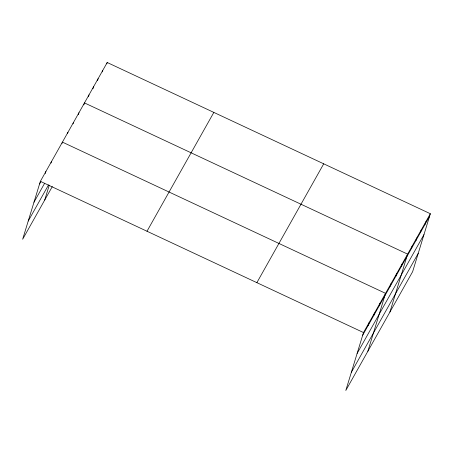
<?xml version="1.0" encoding="UTF-8"?>
<svg xmlns="http://www.w3.org/2000/svg" width="453" height="453" viewBox="0 0 453 453"><rect width="100%" height="100%" fill="white"/><g stroke="black" fill="none" stroke-linecap="round" stroke-linejoin="round"><path stroke-width="0.68" d="M430.35 213.725L363.504 332.559L345.792 390.497L412.638 271.658L430.35 213.725L107.208 62.503L40.362 181.342L22.65 239.275L52.293 186.579M45.272 173.516L45.878 171.54M50.985 163.052L51.393 161.732M44.705 200.062L49.252 185.192M62.016 143.448L62.423 142.123L385.565 293.346L367.853 351.279M67.531 133.641L67.933 132.321M73.046 123.839L73.448 122.52M78.358 114.694L78.964 112.712M83.873 104.886L84.479 102.91L407.621 254.127L389.908 312.06M88.42 96.806L89.026 94.83M92.967 88.726L93.567 86.749M97.508 80.645L98.114 78.663M102.259 71.902L102.661 70.583M106.8 63.822L107.208 62.503M368.215 325.396L369.019 322.757M373.731 315.594L374.535 312.955M379.246 305.786L380.05 303.148M390.271 286.183L391.081 283.538M395.786 276.375L396.596 273.737M401.301 266.574L402.111 263.935M411.364 248.686L412.168 246.047M415.905 240.605L416.715 237.967M420.452 232.525L421.262 229.886M424.999 224.445L425.803 221.806M39.553 183.98L40.934 181.528M33.975 202.231L44.66 183.233M28.228 221.03L48.562 184.875M146.999 231.245L213.844 112.406M256.868 282.661L323.714 163.822M362.7 335.203L429.54 216.364M357.123 353.448L423.963 234.609M351.375 372.247L418.215 253.408M40.362 181.342L363.504 332.559"/></g></svg>
